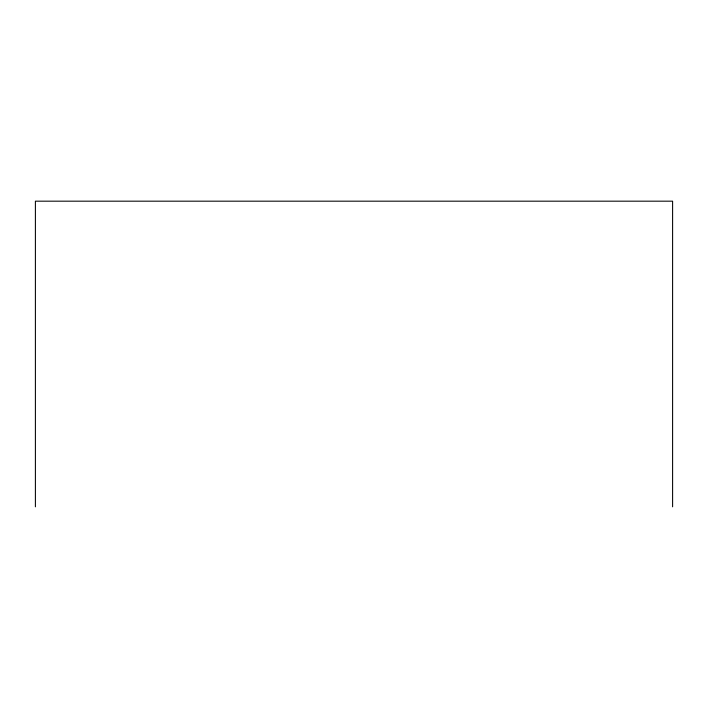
<?xml version="1.0" encoding="UTF-8"?>
<svg xmlns="http://www.w3.org/2000/svg" width="708" height="708" viewBox="0 0 708 708"><rect width="100%" height="100%" fill="white"/><g stroke="black" fill="none" stroke-linecap="round" stroke-linejoin="round"><path stroke-width="1.06" d="M672.6 506.822L672.6 201.178L35.4 201.178L35.4 506.822"/></g></svg>
